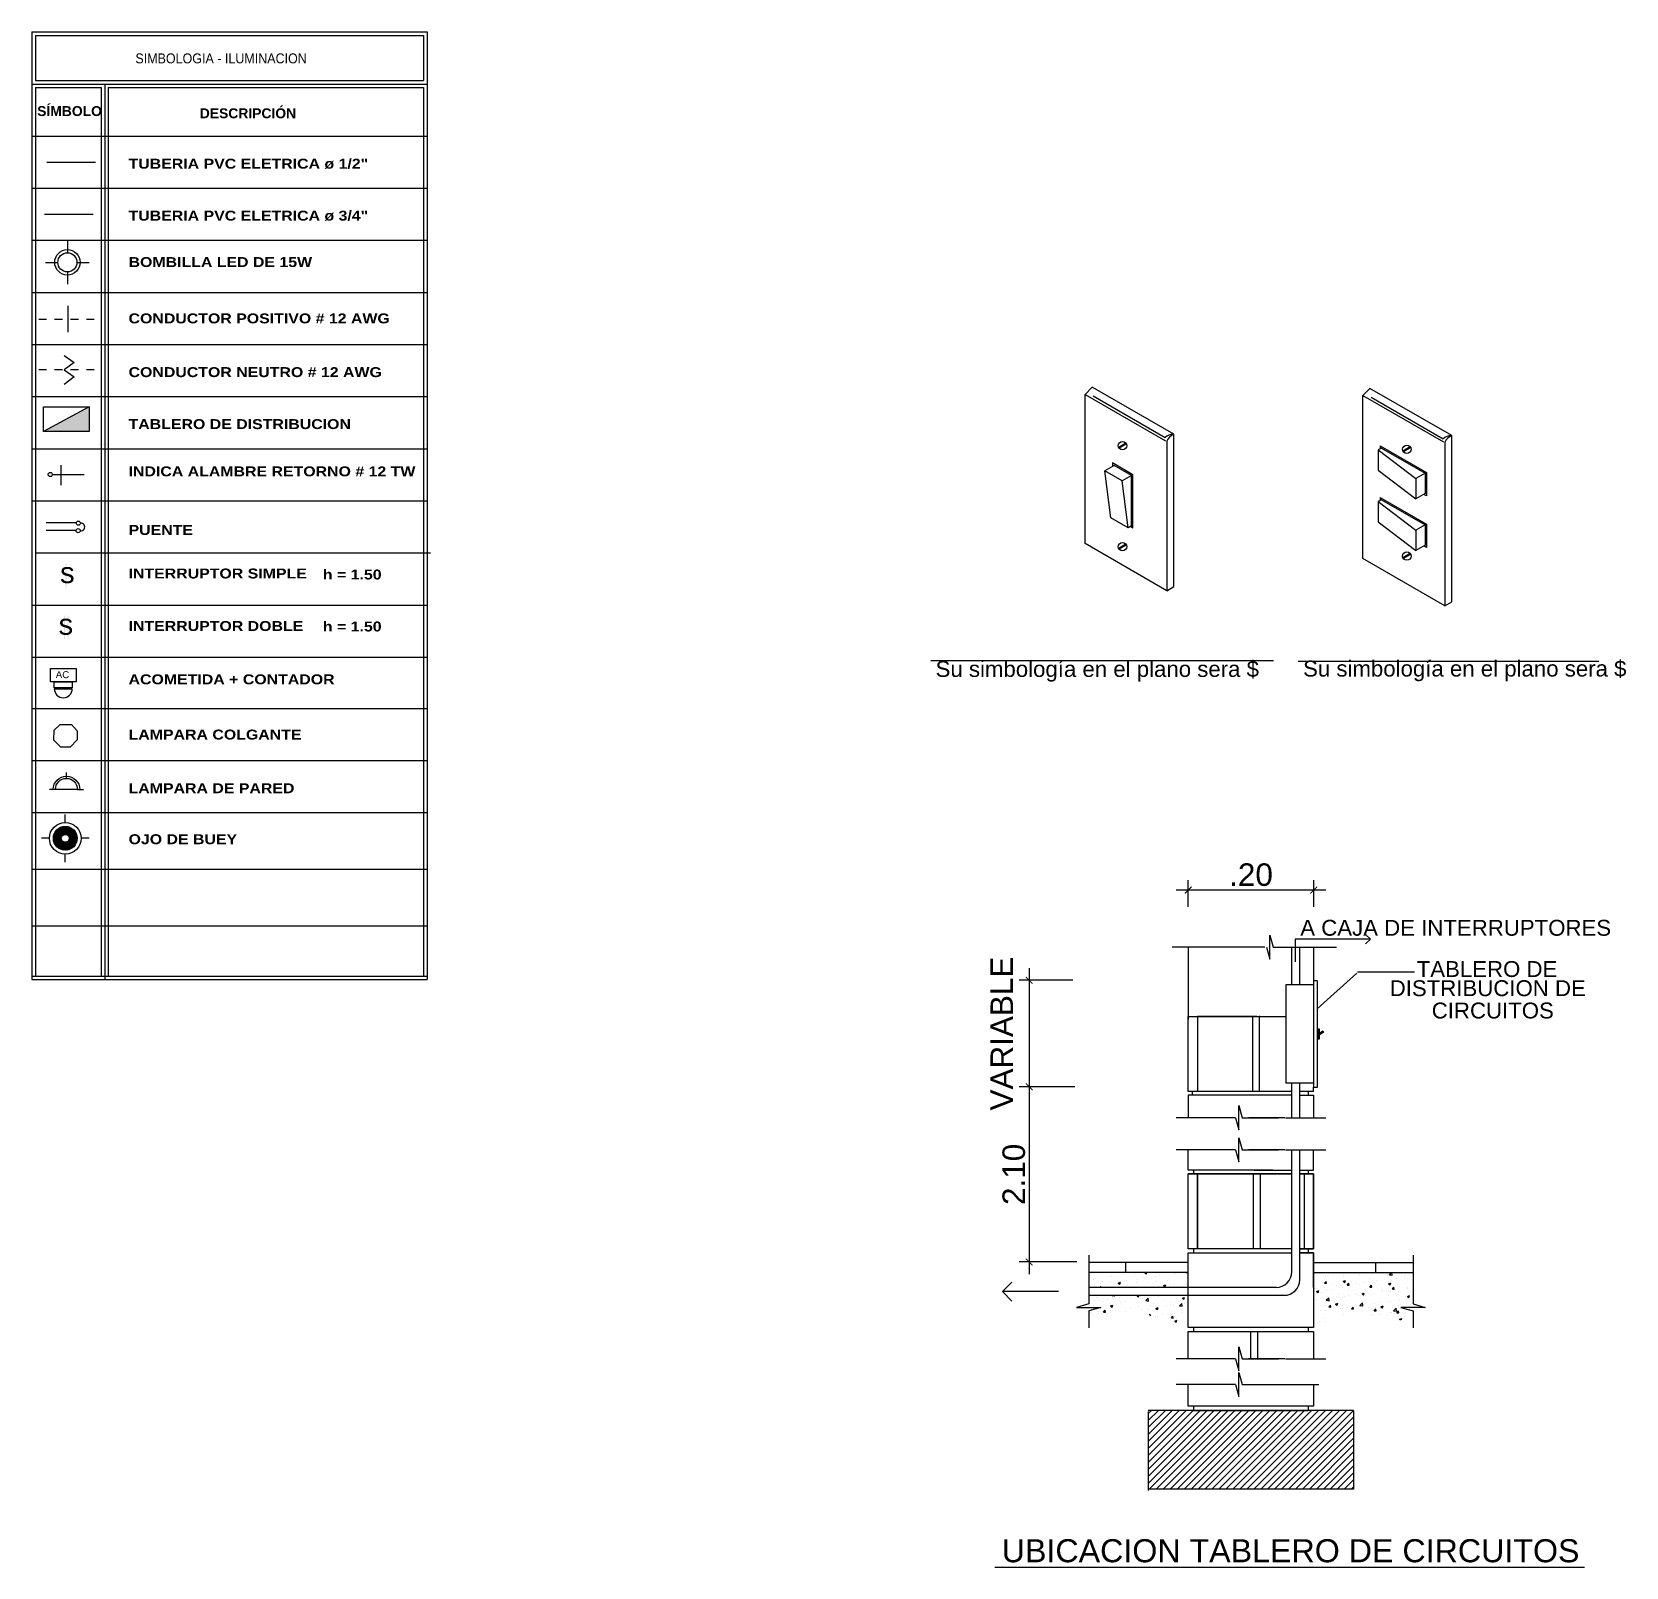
# Model space of a CAD drawing. Header units: inches. Extents: x -9 to 337, y -247 to 209.
# Drawn here: x 77.27 to 97.33, y -218.41 to -199.09 of the extents above; entities that cross this region are included whole.
import ezdxf

# ---------------------------------------------------------------- set-up
doc = ezdxf.new("R2010")
doc.units = ezdxf.units.IN
doc.header["$MEASUREMENT"] = 0
doc.linetypes.add('HIDDEN', pattern=[0.375, 0.25, -0.125])
for name, color, linetype in [('-EJES', 1, 'Continuous'), ('BLOCK', 21, 'Continuous'), ('COTAS', 1, 'Continuous'), ('ejes y cotas', 5, 'Continuous'), ('ENTUBADO', 5, 'Continuous'), ('FUERZA', 7, 'Continuous'), ('iluminacion', 2, 'Continuous'), ('labeltit', 3, 'Continuous'), ('LADRILLO', 21, 'Continuous'), ('PLANILLA', 7, 'Continuous'), ('texto', 6, 'Continuous'), ('TIERRA', 21, 'Continuous'), ('TITULOS', 9, 'Continuous'), ('TUBERIA', 3, 'Continuous'), ('ZAPATAS', 1, 'Continuous')]:
    doc.layers.add(name, color=color, linetype=linetype)
doc.layers.add('conducto', color=1, linetype='Continuous', lineweight=25)
doc.layers.add('lamina acana.', color=2, linetype='Continuous', lineweight=30)
doc.styles.add('ARIAL', font='arial.ttf', dxfattribs={"height": 0.14})
doc.styles.add('SANSSERIFBOLD', font='sasb____.pfb', dxfattribs={"width": 1.5, "height": 1})
doc.styles.get("Standard").update_dxf_attribs({"font": 'arial.ttf'})
doc.styles.add('TITULO', font='', dxfattribs={"height": 1.2})
doc.styles.get('TITULO').set_extended_font_data('Arial Black')

# ---------------------------------------------------------------- blocks, each defined once
blk = doc.blocks.new('rweerwe')
at = {"layer": 'iluminacion', "color": 4}
for p, q in [((-8441066.192, 2239911.041), (-8441066.192, 2239910.924)), ((-8441066.192, 2239910.971), (-8441066.192, 2239910.883)), ((-8441066.472, 2239910.761), (-8441066.354, 2239910.761)), ((-8441066.402, 2239910.761), (-8441066.313, 2239910.761)), ((-8441066.192, 2239910.64), (-8441066.192, 2239910.551)), ((-8441066.07, 2239910.761), (-8441065.982, 2239910.761)), ((-8441066.029, 2239910.761), (-8441065.912, 2239910.761)), ((-8441066.192, 2239910.599), (-8441066.192, 2239910.481))]:
    blk.add_line(p, q, dxfattribs=at)
at = {"layer": 'iluminacion', "color": 6}
for radius in [0.162, 0.122]:
    blk.add_circle((-8441066.192, 2239910.761), radius, dxfattribs=at)
blk = doc.blocks.new('NEUTRO')
at = {"layer": 'lamina acana.', "ltscale": 3.5}
for p, q in [((2164.912, -53.68), (2165.036, -53.768)), ((2165.036, -53.768), (2164.912, -53.864)), ((2164.912, -53.864), (2165.036, -53.952)), ((2165.036, -53.952), (2164.912, -54.048))]:
    blk.add_line(p, q, dxfattribs=at)
blk = doc.blocks.new('werwerrwew')
at = {"layer": '-EJES', "color": 2, "linetype": 'Continuous'}
for p, q in [((-8441024.303, 2239910.426), (-8441024.389, 2239910.426)), ((-8441023.982, 2239910.426), (-8441023.896, 2239910.426)), ((-8441024.142, 2239910.266), (-8441024.142, 2239910.18))]:
    blk.add_line(p, q, dxfattribs=at)
blk.add_arc((-8441024.142, 2239910.426), 0.192, 180, 0, dxfattribs=at)
at = {"layer": '-EJES', "color": 3, "linetype": 'Continuous'}
blk.add_arc((-8441024.142, 2239910.426), 0.16, 180, 0, dxfattribs=at)
at = {"layer": 'labeltit'}
blk.add_line((-8441023.982, 2239910.426), (-8441024.303, 2239910.426), dxfattribs=at)
blk = doc.blocks.new('LAMPARA')
h = blk.add_hatch()
h.set_pattern_fill('ANSI31', color=8, scale=0.14)
h.set_pattern_definition([(45, (-82.465871, -110.801601), (-0.0123743687, 0.0123743687), [])])
h.paths.add_polyline_path([(0.3, 0, 1), (-0.3, 0, 1)])
h.paths.add_polyline_path([(0.1, 0, -1), (-0.1, 0, -1)], flags=16)
at = {"color": 3}
for p, q in [((0, 0.4), (0, 0.6)), ((-0.4, 0), (-0.6, 0)), ((0.6, 0), (0.4, 0)), ((0, -0.6), (0, -0.4))]:
    blk.add_line(p, q, dxfattribs=at)
for radius in [0.4, 0.3, 0.3, 0.1]:
    blk.add_circle((0, 0), radius, dxfattribs=at)
blk = doc.blocks.new('erytgtr')
at = {"color": 2}
for p, q in [((-8441078.558, 2239920.282), (-8441079.13, 2239920.282)), ((-8441079.13, 2239920.251), (-8441078.558, 2239920.251)), ((-8441079.13, 2239920.06), (-8441079.13, 2239920.251)), ((-8441078.558, 2239920.251), (-8441078.556, 2239920.06)), ((-8441078.558, 2239920.06), (-8441079.13, 2239920.06))]:
    blk.add_line(p, q, dxfattribs=at)
blk.add_arc((-8441078.844, 2239920.282), 0.286, 0, 180, dxfattribs=at)
blk = doc.blocks.new('_ArchTick')
at = {"color": 0, "linetype": 'ByBlock', "const_width": 0.15}
blk.add_lwpolyline([(-0.5, -0.5), (0.5, 0.5)], dxfattribs=at)

msp = doc.modelspace()

# ---------------------------------------------------------------- hatches: boundary and pattern name
at = {"layer": 'iluminacion'}
h = msp.add_hatch(color=2, dxfattribs=at)
h.dxf.hatch_style = 1
h.paths.add_polyline_path([(77.7, -206.081), (77.709, -206.081), (77.709, -205.78), (77.7, -205.78)])
h = msp.add_hatch(color=2, dxfattribs=at)
h.dxf.hatch_style = 1
h.paths.add_polyline_path([(77.677, -206.732), (77.685, -206.732), (77.685, -206.438), (77.677, -206.438)])
h = msp.add_hatch(color=2, dxfattribs=at)
h.dxf.hatch_style = 1
h.paths.add_polyline_path([(77.723, -206.732), (77.731, -206.732), (77.731, -206.438), (77.723, -206.438)])
at = {"layer": 'TIERRA'}
h = msp.add_hatch(color=256, dxfattribs=at)
h.paths.add_polyline_path([(93.516, -211.662), (93.527, -211.677), (93.473, -211.716), (93.473, -211.693)])
h.paths.add_polyline_path([(93.473, -211.693), (93.462, -211.701), (93.473, -211.716), (93.473, -211.767), (93.45, -211.767), (93.45, -211.636), (93.473, -211.636)])
msp.add_hatch(color=256, dxfattribs=at).paths.add_polyline_path([(93.462, -211.701), (93.473, -211.693), (93.473, -211.716)])

# ---------------------------------------------------------------- linework, layer by layer
at = {"color": 3}
for p, q in [((90.526, -203.652), (90.614, -203.562)), ((91.641, -204.155), (90.614, -203.562)), ((94.023, -203.667), (94.111, -203.577)), ((95.139, -204.171), (94.111, -203.577)), ((90.526, -205.529), (90.526, -203.652)), ((94.023, -205.719), (94.023, -203.667)), ((91.641, -206.072), (91.641, -204.155)), ((95.139, -206.262), (95.139, -204.171)), ((91.553, -204.243), (91.553, -206.123)), ((95.051, -204.258), (95.051, -206.312)), ((91.553, -206.123), (90.526, -205.529)), ((95.051, -206.312), (94.023, -205.719)), ((91.553, -206.123), (91.641, -206.072)), ((95.051, -206.312), (95.139, -206.262)), ((77.274, -210.342), (82.246, -210.342))]:
    msp.add_line(p, q, dxfattribs=at)
at = {"color": 2}
for p, q in [((90.526, -203.652), (91.536, -204.236)), ((90.627, -203.672), (91.534, -204.195)), ((94.023, -203.667), (95.034, -204.251)), ((94.125, -203.687), (95.032, -204.21)), ((94.256, -204.328), (94.214, -204.352)), ((94.214, -204.352), (94.688, -204.713)), ((94.214, -204.352), (94.214, -204.606)), ((94.256, -204.328), (94.806, -204.645)), ((90.891, -204.546), (90.773, -204.614)), ((90.993, -204.741), (90.773, -204.614)), ((90.849, -205.205), (90.773, -204.614)), ((91.111, -204.673), (90.891, -204.546)), ((94.214, -204.606), (94.688, -204.968)), ((91.111, -204.673), (90.993, -204.741)), ((91.069, -205.332), (90.993, -204.741)), ((91.111, -205.308), (91.111, -204.673)), ((94.806, -204.645), (94.688, -204.713)), ((94.688, -204.713), (94.688, -204.968)), ((94.806, -204.645), (94.806, -204.9)), ((94.256, -204.978), (94.214, -205.002)), ((94.214, -205.002), (94.214, -205.256)), ((94.214, -205.002), (94.688, -205.363)), ((94.256, -204.978), (94.806, -205.295)), ((94.806, -204.9), (94.688, -204.968)), ((91.069, -205.332), (90.849, -205.205)), ((91.111, -205.308), (91.069, -205.332)), ((94.214, -205.256), (94.688, -205.617)), ((94.806, -205.295), (94.688, -205.363)), ((94.688, -205.363), (94.688, -205.617)), ((94.806, -205.295), (94.806, -205.55)), ((94.806, -205.55), (94.688, -205.617)), ((93.401, -212.425), (93.401, -212.371))]:
    msp.add_line(p, q, dxfattribs=at)
at = {"color": 1}
for p, q in [((91.04, -204.267), (90.949, -204.32)), ((91.046, -204.276), (90.954, -204.329)), ((94.241, -204.3), (94.241, -204.336)), ((94.241, -204.3), (94.823, -204.636)), ((94.618, -204.313), (94.526, -204.366)), ((94.623, -204.322), (94.531, -204.375)), ((91.128, -204.663), (90.872, -204.515)), ((90.872, -204.515), (90.872, -204.557)), ((91.128, -205.335), (91.128, -204.663)), ((94.823, -204.636), (94.823, -204.931)), ((94.241, -204.95), (94.241, -204.986)), ((94.241, -204.95), (94.823, -205.285)), ((94.823, -204.931), (94.787, -204.911)), ((91.128, -205.335), (91.096, -205.317)), ((94.823, -205.285), (94.823, -205.581)), ((91.04, -205.538), (90.949, -205.592)), ((91.046, -205.547), (90.954, -205.6)), ((94.823, -205.581), (94.787, -205.56)), ((94.618, -205.656), (94.526, -205.709)), ((94.623, -205.665), (94.531, -205.718)), ((88.585, -207.003), (92.897, -207.003)), ((93.206, -207.01), (96.992, -207.01)), ((94.116, -210.508), (93.169, -210.508)), ((93.169, -210.508), (93.169, -210.793)), ((94.116, -210.508), (94.056, -210.448)), ((94.116, -210.508), (94.056, -210.568)), ((89.485, -214.943), (89.605, -214.823)), ((90.193, -214.943), (89.485, -214.943)), ((89.485, -214.943), (89.605, -215.064)), ((91.892, -216.438), (93.332, -216.438))]:
    msp.add_line(p, q, dxfattribs=at)
at = {"color": 2}
msp.add_lwpolyline([(77.507, -207.104), (77.832, -207.104), (77.832, -207.27), (77.507, -207.27)], close=True, dxfattribs=at)
at = {"color": 1}
for centre in [(90.997, -204.298), (94.575, -204.344), (90.997, -205.569), (94.575, -205.687)]:
    msp.add_circle(centre, 0.0531, dxfattribs=at)
at = {"color": 2}
for centre in [(91.688, -204.397), (95.186, -204.413)]:
    msp.add_arc(centre, 0.254, 102.8576, 127.2672, dxfattribs=at)
at = {"color": 3}
for centre, radius, start, end in [((91.707, -204.31), 0.168, 113.0323, 156.4959), ((95.205, -204.325), 0.168, 113.0323, 156.4959), ((77.891, -205.32), 0.048, 259.3508, 97.6532)]:
    msp.add_arc(centre, radius, start, end, dxfattribs=at)
at = {"layer": 'BLOCK', "color": 2, "ltscale": 5}
for p, q in [((91.824, -210.607), (91.824, -211.518)), ((93.401, -210.607), (93.401, -211.082)), ((91.94, -211.483), (91.94, -212.425)), ((92.686, -211.483), (91.94, -211.483)), ((92.635, -212.42), (92.635, -211.479)), ((92.72, -212.416), (92.72, -211.474)), ((91.872, -212.42), (91.872, -212.472)), ((93.332, -212.42), (93.332, -212.472)), ((91.824, -212.472), (91.824, -212.755)), ((93.128, -212.472), (91.824, -212.472)), ((93.227, -212.472), (93.401, -212.472)), ((93.401, -212.472), (93.401, -212.755)), ((91.824, -213.413), (91.824, -213.161)), ((93.401, -213.413), (93.401, -213.161)), ((91.997, -213.413), (91.824, -213.413)), ((91.892, -213.412), (91.892, -213.463)), ((92.887, -213.413), (91.997, -213.413)), ((92.655, -213.413), (93.128, -213.413)), ((93.227, -213.413), (93.401, -213.413)), ((93.332, -213.412), (93.332, -213.463)), ((93.332, -213.412), (93.332, -213.463)), ((91.824, -214.405), (91.824, -213.463)), ((91.824, -213.463), (91.997, -213.463)), ((92.686, -213.463), (91.94, -213.463)), ((91.94, -213.463), (91.94, -214.405)), ((91.94, -214.405), (91.94, -213.463)), ((92.647, -214.4), (92.647, -213.459)), ((93.128, -213.463), (92.655, -213.463)), ((92.732, -214.4), (92.732, -213.459)), ((93.401, -213.463), (93.227, -213.463)), ((93.401, -213.463), (93.227, -213.463)), ((93.285, -214.405), (93.285, -213.463)), ((93.285, -214.405), (93.285, -213.463)), ((93.401, -214.405), (93.401, -213.463)), ((93.401, -214.405), (93.401, -213.463)), ((91.997, -214.405), (91.824, -214.405)), ((91.892, -214.405), (91.892, -214.456)), ((93.227, -214.405), (93.401, -214.405)), ((93.227, -214.405), (93.401, -214.405)), ((93.332, -214.405), (93.332, -214.456)), ((93.401, -214.454), (93.227, -214.454)), ((93.401, -214.892), (93.401, -214.454)), ((91.892, -215.395), (91.892, -215.447)), ((92.612, -215.79), (92.612, -215.445)), ((92.698, -215.79), (92.698, -215.445)), ((93.332, -215.395), (93.332, -215.447)), ((93.332, -215.395), (93.332, -215.446)), ((91.892, -216.386), (91.892, -216.438)), ((93.332, -216.386), (93.332, -216.438))]:
    msp.add_line(p, q, dxfattribs=at)
at = {"layer": 'conducto', "color": 2, "linetype": 'ByBlock'}
msp.add_line((77.463, -200.729), (78.074, -200.729), dxfattribs=at)
at = {"layer": 'conducto', "color": 6}
msp.add_line((77.432, -201.384), (78.043, -201.384), dxfattribs=at)
at = {"layer": 'COTAS', "color": 1}
for p, q in [((92.788, -210.607), (91.621, -210.607)), ((92.807, -210.607), (92.85, -210.759)), ((92.85, -210.759), (92.85, -210.456)), ((92.85, -210.456), (92.893, -210.607)), ((92.893, -210.607), (93.691, -210.607))]:
    msp.add_line(p, q, dxfattribs=at)
at = {"layer": 'COTAS', "color": 3}
for p, q in [((92.459, -212.603), (92.502, -212.755)), ((92.459, -212.906), (92.459, -212.603)), ((92.417, -212.755), (91.671, -212.755)), ((92.417, -212.755), (92.459, -212.906)), ((92.502, -212.755), (92.96, -212.755)), ((93.04, -212.755), (92.582, -212.755)), ((93.046, -212.755), (93.554, -212.755)), ((92.459, -213.009), (92.502, -213.161)), ((92.459, -213.312), (92.459, -213.009)), ((92.417, -213.161), (91.671, -213.161)), ((92.417, -213.161), (92.459, -213.312)), ((92.502, -213.161), (92.96, -213.161)), ((93.04, -213.161), (92.582, -213.161)), ((93.046, -213.161), (93.554, -213.161)), ((90.572, -214.485), (90.572, -215.099)), ((94.653, -214.485), (94.653, -215.099)), ((90.572, -215.099), (90.42, -215.142)), ((90.42, -215.142), (90.723, -215.142)), ((90.723, -215.142), (90.572, -215.184)), ((90.572, -215.184), (90.572, -215.401)), ((94.804, -215.142), (94.501, -215.142)), ((94.501, -215.142), (94.653, -215.184)), ((94.653, -215.099), (94.804, -215.142)), ((94.653, -215.184), (94.653, -215.401)), ((92.459, -215.638), (92.502, -215.79)), ((92.459, -215.941), (92.459, -215.638)), ((92.417, -215.79), (91.671, -215.79)), ((92.417, -215.79), (92.459, -215.941)), ((92.502, -215.79), (92.96, -215.79)), ((93.04, -215.79), (92.582, -215.79)), ((93.046, -215.79), (93.554, -215.79)), ((92.459, -216.265), (92.459, -215.963)), ((92.459, -215.963), (92.502, -216.114)), ((92.417, -216.114), (91.671, -216.114)), ((92.417, -216.114), (92.459, -216.265)), ((92.502, -216.114), (92.96, -216.114)), ((92.96, -216.114), (93.468, -216.114))]:
    msp.add_line(p, q, dxfattribs=at)
at = {"layer": 'ejes y cotas'}
msp.add_lwpolyline([(77.629, -207.807), (77.773, -207.808), (77.842, -207.885), (77.843, -208), (77.756, -208.09), (77.638, -208.091), (77.551, -208.005), (77.553, -207.88), (77.629, -207.807)], dxfattribs=at)
at = {"layer": 'ENTUBADO', "color": 2}
for p, q in [((91.824, -212.425), (91.824, -211.483)), ((91.824, -211.483), (93.053, -211.483)), ((93.401, -211.483), (93.401, -211.483)), ((93.128, -212.425), (91.824, -212.425)), ((93.401, -212.425), (93.227, -212.425)), ((91.94, -213.463), (91.824, -213.463)), ((91.824, -214.405), (91.824, -213.463)), ((91.824, -213.463), (93.128, -213.463)), ((93.227, -213.463), (93.401, -213.463)), ((93.401, -213.463), (93.401, -214.405)), ((93.128, -214.405), (91.824, -214.405)), ((93.401, -214.405), (93.227, -214.405)), ((91.824, -215.395), (91.824, -214.454)), ((91.824, -214.454), (93.128, -214.454)), ((93.227, -214.454), (93.401, -214.454)), ((93.401, -214.454), (93.401, -215.395)), ((93.401, -215.395), (91.824, -215.395)), ((91.824, -215.79), (91.824, -215.445)), ((91.824, -215.445), (93.128, -215.445)), ((93.128, -215.445), (93.401, -215.445)), ((93.401, -215.445), (93.401, -215.79)), ((91.824, -216.386), (91.824, -216.114)), ((93.401, -216.114), (93.401, -216.386)), ((93.401, -216.386), (91.824, -216.386))]:
    msp.add_line(p, q, dxfattribs=at)
at = {"layer": 'ENTUBADO', "color": 1}
for p, q in [((91.319, -216.479), (91.36, -216.438)), ((91.319, -216.567), (91.448, -216.438)), ((91.319, -216.654), (91.536, -216.438)), ((91.319, -216.742), (91.623, -216.438)), ((91.319, -216.83), (91.711, -216.438)), ((91.319, -216.917), (91.799, -216.438)), ((91.319, -217.005), (91.886, -216.438)), ((91.319, -217.093), (91.974, -216.438)), ((91.319, -217.18), (92.062, -216.438)), ((91.319, -217.268), (92.149, -216.438)), ((91.319, -217.356), (92.237, -216.438)), ((91.333, -217.43), (92.325, -216.438)), ((91.421, -217.43), (92.412, -216.438)), ((91.508, -217.43), (92.5, -216.438)), ((91.596, -217.43), (92.588, -216.438)), ((91.684, -217.43), (92.675, -216.438)), ((91.771, -217.43), (92.763, -216.438)), ((91.859, -217.43), (92.851, -216.438)), ((91.947, -217.43), (92.938, -216.438)), ((92.034, -217.43), (93.026, -216.438)), ((92.122, -217.43), (93.114, -216.438)), ((92.21, -217.43), (93.201, -216.438)), ((92.297, -217.43), (93.289, -216.438)), ((92.385, -217.43), (93.377, -216.438)), ((92.473, -217.43), (93.464, -216.438)), ((92.56, -217.43), (93.552, -216.438)), ((92.648, -217.43), (93.64, -216.438)), ((92.736, -217.43), (93.727, -216.438)), ((92.823, -217.43), (93.815, -216.438)), ((92.911, -217.43), (93.903, -216.438)), ((92.999, -217.43), (93.905, -216.523)), ((93.086, -217.43), (93.905, -216.61)), ((93.174, -217.43), (93.905, -216.698)), ((93.262, -217.43), (93.905, -216.786)), ((93.349, -217.43), (93.905, -216.873)), ((93.437, -217.43), (93.905, -216.961)), ((93.525, -217.43), (93.905, -217.049)), ((93.612, -217.43), (93.905, -217.136)), ((93.7, -217.43), (93.905, -217.224)), ((93.788, -217.43), (93.905, -217.312)), ((93.875, -217.43), (93.905, -217.399))]:
    msp.add_line(p, q, dxfattribs=at)
at = {"layer": 'FUERZA', "color": 3}
for p, q in [((77.274, -199.091), (77.274, -211.016)), ((77.274, -199.091), (82.246, -199.091)), ((82.246, -199.091), (82.246, -211.016)), ((77.274, -199.747), (82.246, -199.747)), ((78.191, -199.747), (78.191, -211.016)), ((78.173, -204.288), (78.173, -204.288)), ((82.229, -204.288), (82.229, -204.288)), ((77.274, -211.016), (82.246, -211.016))]:
    msp.add_line(p, q, dxfattribs=at)
at = {"layer": 'FUERZA', "color": 1}
for p, q in [((77.317, -199.135), (82.202, -199.135)), ((77.317, -199.135), (77.317, -199.703)), ((82.202, -199.135), (82.202, -199.703)), ((77.317, -199.703), (82.202, -199.703)), ((77.317, -199.79), (77.317, -210.975)), ((77.317, -199.79), (78.147, -199.79)), ((78.147, -199.79), (78.147, -210.975)), ((78.234, -199.79), (78.234, -210.975)), ((78.234, -199.79), (82.202, -199.79)), ((82.202, -199.79), (82.202, -210.975)), ((77.274, -200.402), (82.246, -200.402)), ((77.274, -201.058), (82.246, -201.058)), ((77.274, -201.714), (82.246, -201.714)), ((77.274, -202.369), (82.246, -202.369)), ((77.274, -203.025), (82.246, -203.025)), ((77.274, -203.681), (82.246, -203.681)), ((77.274, -204.336), (82.246, -204.336)), ((77.274, -204.992), (82.246, -204.992)), ((77.317, -205.648), (82.29, -205.648)), ((77.274, -206.303), (82.246, -206.303)), ((77.274, -206.959), (82.246, -206.959)), ((77.274, -207.605), (82.246, -207.605)), ((77.274, -208.26), (82.246, -208.26)), ((77.274, -208.916), (82.246, -208.916)), ((77.274, -209.629), (82.246, -209.629)), ((77.274, -210.975), (82.246, -210.975))]:
    msp.add_line(p, q, dxfattribs=at)
at = {"layer": 'FUERZA', "color": 4}
for p, q in [((78.13, -204.288), (78.13, -204.288)), ((78.217, -204.288), (78.217, -204.288)), ((82.185, -204.288), (82.185, -204.288))]:
    msp.add_line(p, q, dxfattribs=at)
at = {"layer": 'iluminacion', "color": 3}
for p, q in [((77.725, -202.537), (77.725, -202.869)), ((77.527, -204.661), (77.931, -204.661)), ((77.826, -205.364), (77.452, -205.364)), ((77.829, -205.27), (77.454, -205.27))]:
    msp.add_line(p, q, dxfattribs=at)
at = {"layer": 'iluminacion', "color": 6, "linetype": 'HIDDEN', "ltscale": 0.02}
for p, q in [((78.059, -202.711), (77.353, -202.711)), ((78.059, -203.345), (77.353, -203.345))]:
    msp.add_line(p, q, dxfattribs=at)
at = {"layer": 'iluminacion', "color": 6}
msp.add_line((77.638, -204.542), (77.638, -204.796), dxfattribs=at)
at = {"layer": 'iluminacion', "color": 2}
for centre in [(77.504, -204.661), (77.856, -205.367), (77.858, -205.273)]:
    msp.add_circle(centre, 0.0263, dxfattribs=at)
at = {"layer": 'LADRILLO', "color": 4}
for p, q in [((93.128, -211.082), (93.128, -210.607)), ((93.227, -211.082), (93.227, -210.607)), ((93.45, -211.032), (93.401, -211.032)), ((93.401, -211.032), (93.401, -212.371)), ((93.45, -212.371), (93.45, -211.032)), ((93.054, -211.082), (93.054, -212.321)), ((93.401, -211.082), (93.054, -211.082)), ((93.401, -212.321), (93.054, -212.321)), ((93.128, -212.755), (93.128, -212.321)), ((93.227, -212.755), (93.227, -212.321)), ((93.401, -212.371), (93.45, -212.371)), ((93.128, -214.693), (93.128, -213.161)), ((93.227, -214.792), (93.227, -213.161)), ((92.93, -214.892), (90.572, -214.892)), ((93.029, -214.991), (90.572, -214.991))]:
    msp.add_line(p, q, dxfattribs=at)
at = {"layer": 'LADRILLO', "color": 1}
for p, q in [((90.627, -214.786), (90.627, -214.786)), ((90.648, -214.72), (90.648, -214.72)), ((90.663, -214.775), (90.663, -214.775)), ((90.748, -214.812), (90.748, -214.812)), ((90.847, -214.825), (90.847, -214.825)), ((90.858, -214.747), (90.858, -214.747)), ((90.914, -214.742), (90.914, -214.742)), ((90.943, -214.836), (90.971, -214.825)), ((90.943, -214.836), (90.963, -214.849)), ((90.953, -214.834), (90.953, -214.834)), ((90.959, -214.821), (90.959, -214.821)), ((90.963, -214.849), (90.971, -214.825)), ((91.013, -214.729), (91.013, -214.729)), ((91.048, -214.799), (91.048, -214.799)), ((91.089, -214.707), (91.089, -214.707)), ((91.163, -214.71), (91.163, -214.71)), ((91.171, -214.83), (91.171, -214.83)), ((91.184, -214.794), (91.184, -214.794)), ((91.254, -214.769), (91.254, -214.769)), ((91.277, -214.708), (91.288, -214.703)), ((91.277, -214.708), (91.297, -214.721)), ((91.297, -214.721), (91.303, -214.703)), ((91.31, -214.833), (91.31, -214.833)), ((91.383, -214.839), (91.383, -214.839)), ((91.409, -214.82), (91.409, -214.82)), ((91.416, -214.754), (91.416, -214.754)), ((91.457, -214.741), (91.457, -214.741)), ((91.559, -214.8), (91.559, -214.8)), ((91.647, -214.715), (91.647, -214.715)), ((91.658, -214.716), (91.658, -214.716)), ((91.792, -214.703), (91.81, -214.705)), ((91.81, -214.705), (91.81, -214.703)), ((91.81, -214.767), (91.81, -214.767)), ((93.54, -214.837), (93.559, -214.814)), ((93.54, -214.837), (93.563, -214.839)), ((93.544, -214.773), (93.544, -214.773)), ((93.547, -214.748), (93.547, -214.748)), ((93.564, -214.839), (93.559, -214.814)), ((93.568, -214.785), (93.568, -214.785)), ((93.647, -214.735), (93.647, -214.735)), ((93.705, -214.708), (93.705, -214.708)), ((93.774, -214.756), (93.774, -214.756)), ((93.774, -214.813), (93.801, -214.803)), ((93.774, -214.813), (93.793, -214.827)), ((93.776, -214.734), (93.776, -214.734)), ((93.794, -214.827), (93.802, -214.803)), ((93.797, -214.715), (93.797, -214.715)), ((93.824, -214.862), (93.843, -214.839)), ((93.848, -214.864), (93.844, -214.839)), ((93.871, -214.821), (93.871, -214.821)), ((93.917, -214.717), (93.917, -214.717)), ((93.943, -214.839), (93.943, -214.839)), ((93.978, -214.728), (93.978, -214.728)), ((94.042, -214.826), (94.042, -214.826)), ((94.102, -214.781), (94.102, -214.781)), ((94.129, -214.726), (94.129, -214.726)), ((94.173, -214.834), (94.173, -214.834)), ((94.193, -214.806), (94.193, -214.806)), ((94.333, -214.741), (94.333, -214.741)), ((94.341, -214.735), (94.341, -214.735)), ((94.344, -214.845), (94.372, -214.834)), ((94.344, -214.845), (94.364, -214.858)), ((94.356, -214.732), (94.383, -214.703)), ((94.356, -214.732), (94.391, -214.738)), ((94.364, -214.858), (94.372, -214.834)), ((94.38, -214.805), (94.38, -214.805)), ((94.391, -214.738), (94.387, -214.703)), ((94.443, -214.773), (94.443, -214.773)), ((94.542, -214.76), (94.542, -214.76)), ((94.553, -214.744), (94.553, -214.744)), ((94.583, -214.777), (94.583, -214.777)), ((90.644, -214.852), (90.644, -214.852)), ((90.67, -215.015), (90.67, -215.015)), ((90.712, -214.892), (90.723, -214.879)), ((90.722, -214.873), (90.722, -214.873)), ((90.725, -214.892), (90.723, -214.879)), ((90.804, -215.042), (90.804, -215.042)), ((90.866, -214.991), (90.866, -214.991)), ((90.866, -214.991), (90.901, -214.997)), ((90.873, -215.012), (90.873, -215.012)), ((90.882, -215.024), (90.882, -215.024)), ((90.901, -214.997), (90.9, -214.991)), ((90.909, -214.886), (90.909, -214.886)), ((90.955, -215.022), (90.955, -215.022)), ((91.059, -214.866), (91.059, -214.866)), ((91.094, -215.033), (91.094, -215.033)), ((91.18, -214.995), (91.192, -214.991)), ((91.18, -214.995), (91.2, -215.009)), ((91.2, -215.009), (91.206, -214.991)), ((91.244, -215.034), (91.244, -215.034)), ((91.289, -215.057), (91.32, -215.025)), ((91.306, -215.042), (91.306, -215.042)), ((91.324, -215.063), (91.32, -215.025)), ((91.448, -215.006), (91.448, -215.006)), ((91.453, -214.874), (91.453, -214.874)), ((91.514, -214.867), (91.541, -214.857)), ((91.514, -214.867), (91.533, -214.881)), ((91.533, -214.881), (91.541, -214.857)), ((91.595, -214.848), (91.595, -214.848)), ((91.653, -214.848), (91.653, -214.848)), ((91.75, -215.027), (91.778, -215.016)), ((91.75, -215.027), (91.77, -215.04)), ((91.77, -215.04), (91.778, -215.016)), ((91.799, -214.853), (91.799, -214.853)), ((91.807, -214.857), (91.807, -214.857)), ((93.408, -214.9), (93.408, -214.9)), ((93.416, -214.902), (93.416, -214.902)), ((93.44, -214.941), (93.468, -214.931)), ((93.44, -214.941), (93.46, -214.955)), ((93.443, -214.905), (93.443, -214.905)), ((93.46, -214.955), (93.468, -214.931)), ((93.5, -214.955), (93.5, -214.955)), ((93.542, -214.892), (93.542, -214.892)), ((93.559, -215.039), (93.559, -215.039)), ((93.561, -215.053), (93.592, -215.021)), ((93.563, -214.918), (93.563, -214.918)), ((93.588, -215.028), (93.588, -215.028)), ((93.597, -215.058), (93.592, -215.021)), ((93.628, -214.911), (93.628, -214.911)), ((93.639, -214.86), (93.639, -214.86)), ((93.692, -214.872), (93.692, -214.872)), ((93.712, -214.964), (93.712, -214.964)), ((93.765, -215.02), (93.765, -215.02)), ((93.769, -214.888), (93.769, -214.888)), ((93.791, -214.999), (93.791, -214.999)), ((93.824, -214.862), (93.848, -214.864)), ((93.839, -214.995), (93.839, -214.995)), ((93.84, -214.92), (93.84, -214.92)), ((93.924, -214.973), (93.924, -214.973)), ((93.938, -214.982), (93.938, -214.982)), ((93.968, -214.992), (93.968, -214.992)), ((93.973, -214.86), (93.973, -214.86)), ((94.011, -214.973), (94.038, -214.962)), ((94.011, -214.973), (94.03, -214.986)), ((94.022, -214.959), (94.022, -214.959)), ((94.03, -214.986), (94.038, -214.962)), ((94.052, -214.929), (94.052, -214.929)), ((94.088, -214.962), (94.088, -214.962)), ((94.109, -214.887), (94.128, -214.864)), ((94.109, -214.887), (94.133, -214.889)), ((94.133, -214.889), (94.128, -214.864)), ((94.135, -214.982), (94.135, -214.982)), ((94.169, -214.967), (94.169, -214.967)), ((94.254, -214.92), (94.254, -214.92)), ((94.263, -214.938), (94.263, -214.938)), ((94.339, -214.929), (94.339, -214.929)), ((94.347, -214.991), (94.347, -214.991)), ((94.375, -214.937), (94.375, -214.937)), ((94.393, -214.912), (94.413, -214.889)), ((94.393, -214.912), (94.417, -214.914)), ((94.417, -214.914), (94.413, -214.889)), ((94.438, -214.916), (94.438, -214.916)), ((94.475, -214.947), (94.475, -214.947)), ((94.485, -214.88), (94.485, -214.88)), ((94.559, -215), (94.559, -215)), ((94.574, -215.041), (94.574, -215.041)), ((94.578, -214.909), (94.578, -214.909)), ((94.581, -215.005), (94.608, -214.994)), ((94.581, -215.005), (94.6, -215.018)), ((94.588, -214.897), (94.588, -214.897)), ((94.601, -215.018), (94.609, -214.994)), ((90.592, -215.217), (90.592, -215.217)), ((90.601, -215.212), (90.601, -215.212)), ((90.634, -215.117), (90.634, -215.117)), ((90.642, -215.052), (90.642, -215.052)), ((90.7, -215.199), (90.7, -215.199)), ((90.705, -215.055), (90.705, -215.055)), ((90.754, -215.068), (90.754, -215.068)), ((90.759, -215.2), (90.778, -215.177)), ((90.759, -215.2), (90.782, -215.202)), ((90.782, -215.202), (90.778, -215.177)), ((90.803, -215.226), (90.803, -215.226)), ((90.833, -215.221), (90.833, -215.221)), ((90.838, -215.089), (90.838, -215.089)), ((90.847, -215.123), (90.875, -215.113)), ((90.847, -215.123), (90.867, -215.137)), ((90.85, -215.179), (90.85, -215.179)), ((90.867, -215.137), (90.875, -215.113)), ((90.966, -215.077), (90.966, -215.077)), ((91.033, -215.195), (91.033, -215.195)), ((91.038, -215.063), (91.038, -215.063)), ((91.101, -215.146), (91.101, -215.146)), ((91.178, -215.086), (91.178, -215.086)), ((91.2, -215.133), (91.2, -215.133)), ((91.239, -215.166), (91.239, -215.166)), ((91.289, -215.057), (91.324, -215.063)), ((91.32, -215.17), (91.32, -215.17)), ((91.336, -215.24), (91.347, -215.227)), ((91.351, -215.248), (91.347, -215.227)), ((91.35, -215.113), (91.35, -215.113)), ((91.389, -215.095), (91.389, -215.095)), ((91.417, -215.155), (91.445, -215.144)), ((91.417, -215.155), (91.437, -215.168)), ((91.437, -215.168), (91.445, -215.144)), ((91.443, -215.138), (91.443, -215.138)), ((91.497, -215.237), (91.497, -215.237)), ((91.518, -215.051), (91.518, -215.051)), ((91.551, -215.13), (91.551, -215.13)), ((91.596, -215.224), (91.596, -215.224)), ((91.601, -215.08), (91.601, -215.08)), ((91.601, -215.104), (91.601, -215.104)), ((91.639, -215.244), (91.639, -215.244)), ((91.643, -215.112), (91.643, -215.112)), ((91.646, -215.217), (91.646, -215.217)), ((91.7, -215.067), (91.7, -215.067)), ((91.712, -215.123), (91.743, -215.091)), ((91.712, -215.123), (91.748, -215.128)), ((91.729, -215.06), (91.729, -215.06)), ((91.748, -215.128), (91.743, -215.091)), ((91.746, -215.204), (91.746, -215.204)), ((91.782, -215.09), (91.782, -215.09)), ((91.813, -215.113), (91.813, -215.113)), ((93.438, -215.048), (93.438, -215.048)), ((93.484, -215.185), (93.484, -215.185)), ((93.549, -215.112), (93.549, -215.112)), ((93.554, -215.182), (93.554, -215.182)), ((93.558, -215.05), (93.558, -215.05)), ((93.561, -215.053), (93.597, -215.058)), ((93.595, -215.135), (93.614, -215.113)), ((93.595, -215.135), (93.618, -215.137)), ((93.619, -215.138), (93.614, -215.113)), ((93.677, -215.101), (93.705, -215.09)), ((93.677, -215.101), (93.697, -215.114)), ((93.697, -215.114), (93.705, -215.09)), ((93.734, -215.152), (93.734, -215.152)), ((93.76, -215.152), (93.76, -215.152)), ((93.761, -215.121), (93.761, -215.121)), ((93.774, -215.236), (93.774, -215.236)), ((93.834, -215.139), (93.834, -215.139)), ((93.879, -215.16), (93.898, -215.137)), ((93.879, -215.16), (93.903, -215.162)), ((93.903, -215.162), (93.899, -215.138)), ((93.963, -215.124), (93.963, -215.124)), ((93.973, -215.13), (93.973, -215.13)), ((93.984, -215.119), (93.984, -215.119)), ((93.985, -215.119), (94.016, -215.086)), ((93.985, -215.119), (94.02, -215.124)), ((94.006, -215.196), (94.006, -215.196)), ((94.02, -215.124), (94.016, -215.086)), ((94.13, -215.242), (94.13, -215.242)), ((94.159, -215.231), (94.159, -215.231)), ((94.164, -215.099), (94.164, -215.099)), ((94.164, -215.185), (94.183, -215.162)), ((94.164, -215.185), (94.188, -215.187)), ((94.188, -215.187), (94.183, -215.163)), ((94.185, -215.139), (94.185, -215.139)), ((94.229, -215.229), (94.229, -215.229)), ((94.234, -215.086), (94.234, -215.086)), ((94.237, -215.156), (94.237, -215.156)), ((94.247, -215.133), (94.275, -215.122)), ((94.247, -215.133), (94.267, -215.146)), ((94.267, -215.146), (94.275, -215.122)), ((94.332, -215.244), (94.332, -215.244)), ((94.334, -215.073), (94.334, -215.073)), ((94.365, -215.201), (94.365, -215.201)), ((94.37, -215.069), (94.37, -215.069)), ((94.38, -215.21), (94.38, -215.21)), ((94.396, -215.148), (94.396, -215.148)), ((94.408, -215.184), (94.439, -215.152)), ((94.408, -215.184), (94.444, -215.19)), ((94.444, -215.19), (94.439, -215.152)), ((94.448, -215.21), (94.468, -215.187)), ((94.448, -215.21), (94.472, -215.212)), ((94.472, -215.212), (94.468, -215.187)), ((94.469, -215.117), (94.469, -215.117)), ((94.484, -215.053), (94.484, -215.053)), ((94.564, -215.204), (94.564, -215.204)), ((94.569, -215.173), (94.569, -215.173)), ((90.629, -215.249), (90.629, -215.249)), ((91.415, -215.257), (91.415, -215.257)), ((91.438, -215.27), (91.438, -215.27)), ((91.439, -215.252), (91.439, -215.252)), ((91.612, -215.275), (91.631, -215.252)), ((91.612, -215.275), (91.636, -215.277)), ((91.636, -215.277), (91.631, -215.252)), ((91.642, -215.36), (91.642, -215.36)), ((91.65, -215.261), (91.65, -215.261)), ((91.654, -215.315), (91.682, -215.304)), ((91.654, -215.315), (91.674, -215.328)), ((91.674, -215.328), (91.682, -215.304)), ((91.798, -215.356), (91.798, -215.356)), ((93.472, -215.315), (93.472, -215.315)), ((93.543, -215.276), (93.543, -215.276)), ((93.549, -215.314), (93.549, -215.314)), ((94.484, -215.292), (94.512, -215.282)), ((94.484, -215.292), (94.495, -215.3)), ((94.506, -215.3), (94.512, -215.282))]:
    msp.add_line(p, q, dxfattribs=at)
at = {"layer": 'LADRILLO', "color": 4}
for centre in [(92.93, -214.693), (93.029, -214.792)]:
    msp.add_arc(centre, 0.198, 270, 0, dxfattribs=at)
at = {"layer": 'PLANILLA', "color": 1}
msp.add_line((77.993, -203.81), (77.421, -204.121), dxfattribs=at)
at = {"layer": 'PLANILLA', "color": 5}
msp.add_lwpolyline([(77.993, -203.81), (77.993, -204.121), (77.421, -204.121), (77.421, -203.81)], close=True, dxfattribs=at)
at = {"layer": 'PLANILLA', "color": 1}
msp.add_solid([(77.421, -204.121), (77.993, -204.121), (77.993, -203.81), (77.993, -204.121)], dxfattribs=at)
at = {"layer": 'texto', "color": 1}
for p, q in [((93.944, -210.935), (93.446, -211.383)), ((93.955, -210.92), (94.67, -210.92))]:
    msp.add_line(p, q, dxfattribs=at)
at = {"layer": 'TIERRA', "color": 2, "ltscale": 0.25}
for p, q in [((91.824, -214.576), (90.572, -214.576)), ((91.039, -214.703), (91.039, -214.576)), ((93.401, -214.576), (94.653, -214.576)), ((91.824, -214.703), (90.572, -214.703)), ((93.401, -214.703), (94.653, -214.703))]:
    msp.add_line(p, q, dxfattribs=at)
at = {"layer": 'TIERRA', "color": 3, "ltscale": 0.25}
msp.add_line((94.186, -214.703), (94.186, -214.576), dxfattribs=at)
at = {"layer": 'TIERRA'}
for points in [[(93.45, -211.636), (93.473, -211.636), (93.473, -211.767), (93.45, -211.767)], [(93.462, -211.701), (93.516, -211.662), (93.527, -211.677), (93.473, -211.716)]]:
    msp.add_lwpolyline(points, close=True, dxfattribs=at)
at = {"layer": 'TITULOS', "color": 1}
msp.add_line((89.392, -218.41), (96.809, -218.41), dxfattribs=at)
at = {"layer": 'TUBERIA', "color": 1}
for p, q in [((91.824, -210.102), (91.824, -209.764)), ((93.404, -210.102), (93.404, -209.764)), ((93.557, -209.891), (91.671, -209.891)), ((90.373, -211.026), (89.695, -211.026)), ((89.823, -212.212), (89.823, -214.723)), ((90.397, -212.365), (89.695, -212.365)), ((90.373, -212.365), (89.695, -212.365)), ((90.422, -214.57), (89.695, -214.57))]:
    msp.add_line(p, q, dxfattribs=at)
at = {"layer": 'TUBERIA', "color": 2}
msp.add_line((89.823, -210.873), (89.823, -212.518), dxfattribs=at)
at = {"layer": 'ZAPATAS', "linetype": 'Continuous', "ltscale": 0.25}
for p, q in [((93.905, -216.438), (91.319, -216.438)), ((93.905, -216.438), (93.905, -217.43)), ((91.321, -216.453), (91.321, -217.444)), ((93.905, -217.43), (91.319, -217.43))]:
    msp.add_line(p, q, dxfattribs=at)

# ---------------------------------------------------------------- block references
at = {"xscale": 0.9857835148377909, "yscale": 0.9857835148377909, "zscale": 0.9857835148377909}
msp.add_blockref('NEUTRO', (-2056.453, -150.247), dxfattribs=at)
at = {"color": 3, "xscale": 0.5, "yscale": 0.5, "zscale": 0.5}
msp.add_blockref('LAMPARA', (77.694, -209.239), dxfattribs=at)
at = {"layer": 'labeltit', "xscale": 0.9857835148377909, "yscale": 0.9857835148377909, "zscale": 0.9857835148377909}
msp.add_blockref('rweerwe', (8321141.62, -2208269.094), dxfattribs=at)
at = {"layer": 'labeltit'}
for name, p, xscale, yscale, zscale, rotation in [('erytgtr', (-3328352.88, 883023.238), 0.3943134059351165, 0.3943134059351165, 0.3943134059351165, 180), ('werwerrwew', (7315629.854, 1941055.035), -0.8666666666666655, 0.8666666666666658, 0.8666666666666658, 180.0000623134311)]:
    msp.add_blockref(name, p, dxfattribs=dict(at, xscale=xscale, yscale=yscale, zscale=zscale, rotation=rotation))
at = {"layer": 'TUBERIA', "color": 1}
for p, xscale, yscale, zscale, rotation in [((91.824, -209.891), 0.08501649012009693, 0.08501649012009693, 0.08501649012009693, 180), ((89.823, -214.57), 0.08501649012015378, 0.08501649012015378, 0.08501649012015378, 270)]:
    msp.add_blockref('_ArchTick', p, dxfattribs=dict(at, xscale=xscale, yscale=yscale, zscale=zscale, rotation=rotation))
at = {"layer": 'TUBERIA', "color": 1, "xscale": 0.08501649012009693, "yscale": 0.08501649012009693, "zscale": 0.08501649012009693}
msp.add_blockref('_ArchTick', (93.404, -209.891), dxfattribs=at)
at = {"layer": 'TUBERIA', "color": 2, "xscale": 0.08501649012015378, "yscale": 0.08501649012015378, "zscale": 0.08501649012015378}
for p, rotation in [((89.823, -211.026), 90), ((89.823, -212.365), 90), ((89.823, -212.365), 270)]:
    msp.add_blockref('_ArchTick', p, dxfattribs=dict(at, rotation=rotation))

# ---------------------------------------------------------------- texts
at = {"color": 2, "insert": (77.574, -207.136), "char_height": 0.0875, "attachment_point": 1}
msp.add_mtext('AC', dxfattribs=at)
at = {"layer": 'FUERZA', "color": 3, "width": 0.9}
msp.add_text('SIMBOLOGIA - ILUMINACION', height=0.125, dxfattribs=at).set_placement((78.576, -199.487))
at = {"layer": 'iluminacion', "color": 2, "style": 'ARIAL'}
for p in [(77.628, -206.027), (77.61, -206.677)]:
    msp.add_text('s', height=0.262, dxfattribs=at).set_placement(p)
at = {"layer": 'PLANILLA', "color": 5, "style": 'SANSSERIFBOLD'}
for s, p in [('SÍMBOLO', (77.34, -200.15)), ('DESCRIPCIÓN', (79.386, -200.178))]:
    msp.add_text(s, height=0.125, dxfattribs=at).set_placement(p)
at = {"layer": 'PLANILLA', "color": 2, "ltscale": 2, "style": 'TITULO'}
for s, p in [('TUBERIA PVC ELETRICA ø 1/2"', (78.49, -200.812)), ('TUBERIA PVC ELETRICA ø 3/4"', (78.49, -201.466)), ('BOMBILLA LED DE 15W', (78.49, -202.05)), ('CONDUCTOR POSITIVO # 12 AWG', (78.49, -202.759)), ('CONDUCTOR NEUTRO # 12 AWG', (78.49, -203.435)), ('TABLERO DE DISTRIBUCION', (78.49, -204.089)), ('INDICA ALAMBRE RETORNO # 12 TW', (78.49, -204.684)), ('PUENTE', (78.49, -205.421)), ('INTERRUPTOR SIMPLE', (78.49, -205.969)), ('h = 1.50', (80.935, -205.982)), ('INTERRUPTOR DOBLE', (78.49, -206.63)), ('h = 1.50', (80.935, -206.636)), ('ACOMETIDA + CONTADOR', (78.49, -207.301)), ('LAMPARA COLGANTE', (78.49, -207.996)), ('LAMPARA DE PARED', (78.49, -208.672)), ('OJO DE BUEY', (78.49, -209.313))]:
    msp.add_text(s, height=0.125, dxfattribs=at).set_placement(p)
at = {"layer": 'texto', "color": 2, "style": 'ARIAL'}
for s, p in [('Su simbología en el plano sera $', (88.645, -207.208)), ('Su simbología en el plano sera $', (93.269, -207.203)), (' A CAJA DE INTERRUPTORES', (93.156, -210.465)), ('TABLERO DE', (94.699, -210.984)), ('DISTRIBUCION DE', (94.359, -211.225)), ('CIRCUITOS', (94.888, -211.506))]:
    msp.add_text(s, height=0.2, dxfattribs=at).set_placement(p)
at = {"layer": 'TITULOS', "color": 3, "style": 'ARIAL'}
msp.add_text('UBICACION TABLERO DE CIRCUITOS', height=0.29, dxfattribs=at).set_placement((89.477, -218.349))
at = {"layer": 'TUBERIA', "color": 3, "insert": (92.614, -209.698), "char_height": 0.2834, "attachment_point": 5, "style": 'ARIAL'}
msp.add_mtext('.20', dxfattribs=at)
at = {"layer": 'TUBERIA', "color": 2, "insert": (89.477, -211.696), "char_height": 0.28339, "attachment_point": 5, "rotation": 90, "style": 'ARIAL'}
msp.add_mtext('\\A1;VARIABLE', dxfattribs=at)
at = {"layer": 'TUBERIA', "color": 3, "insert": (89.63, -213.468), "char_height": 0.2834, "attachment_point": 5, "rotation": 90, "style": 'ARIAL'}
msp.add_mtext('2.10', dxfattribs=at)

doc.saveas('drawing.dxf')
